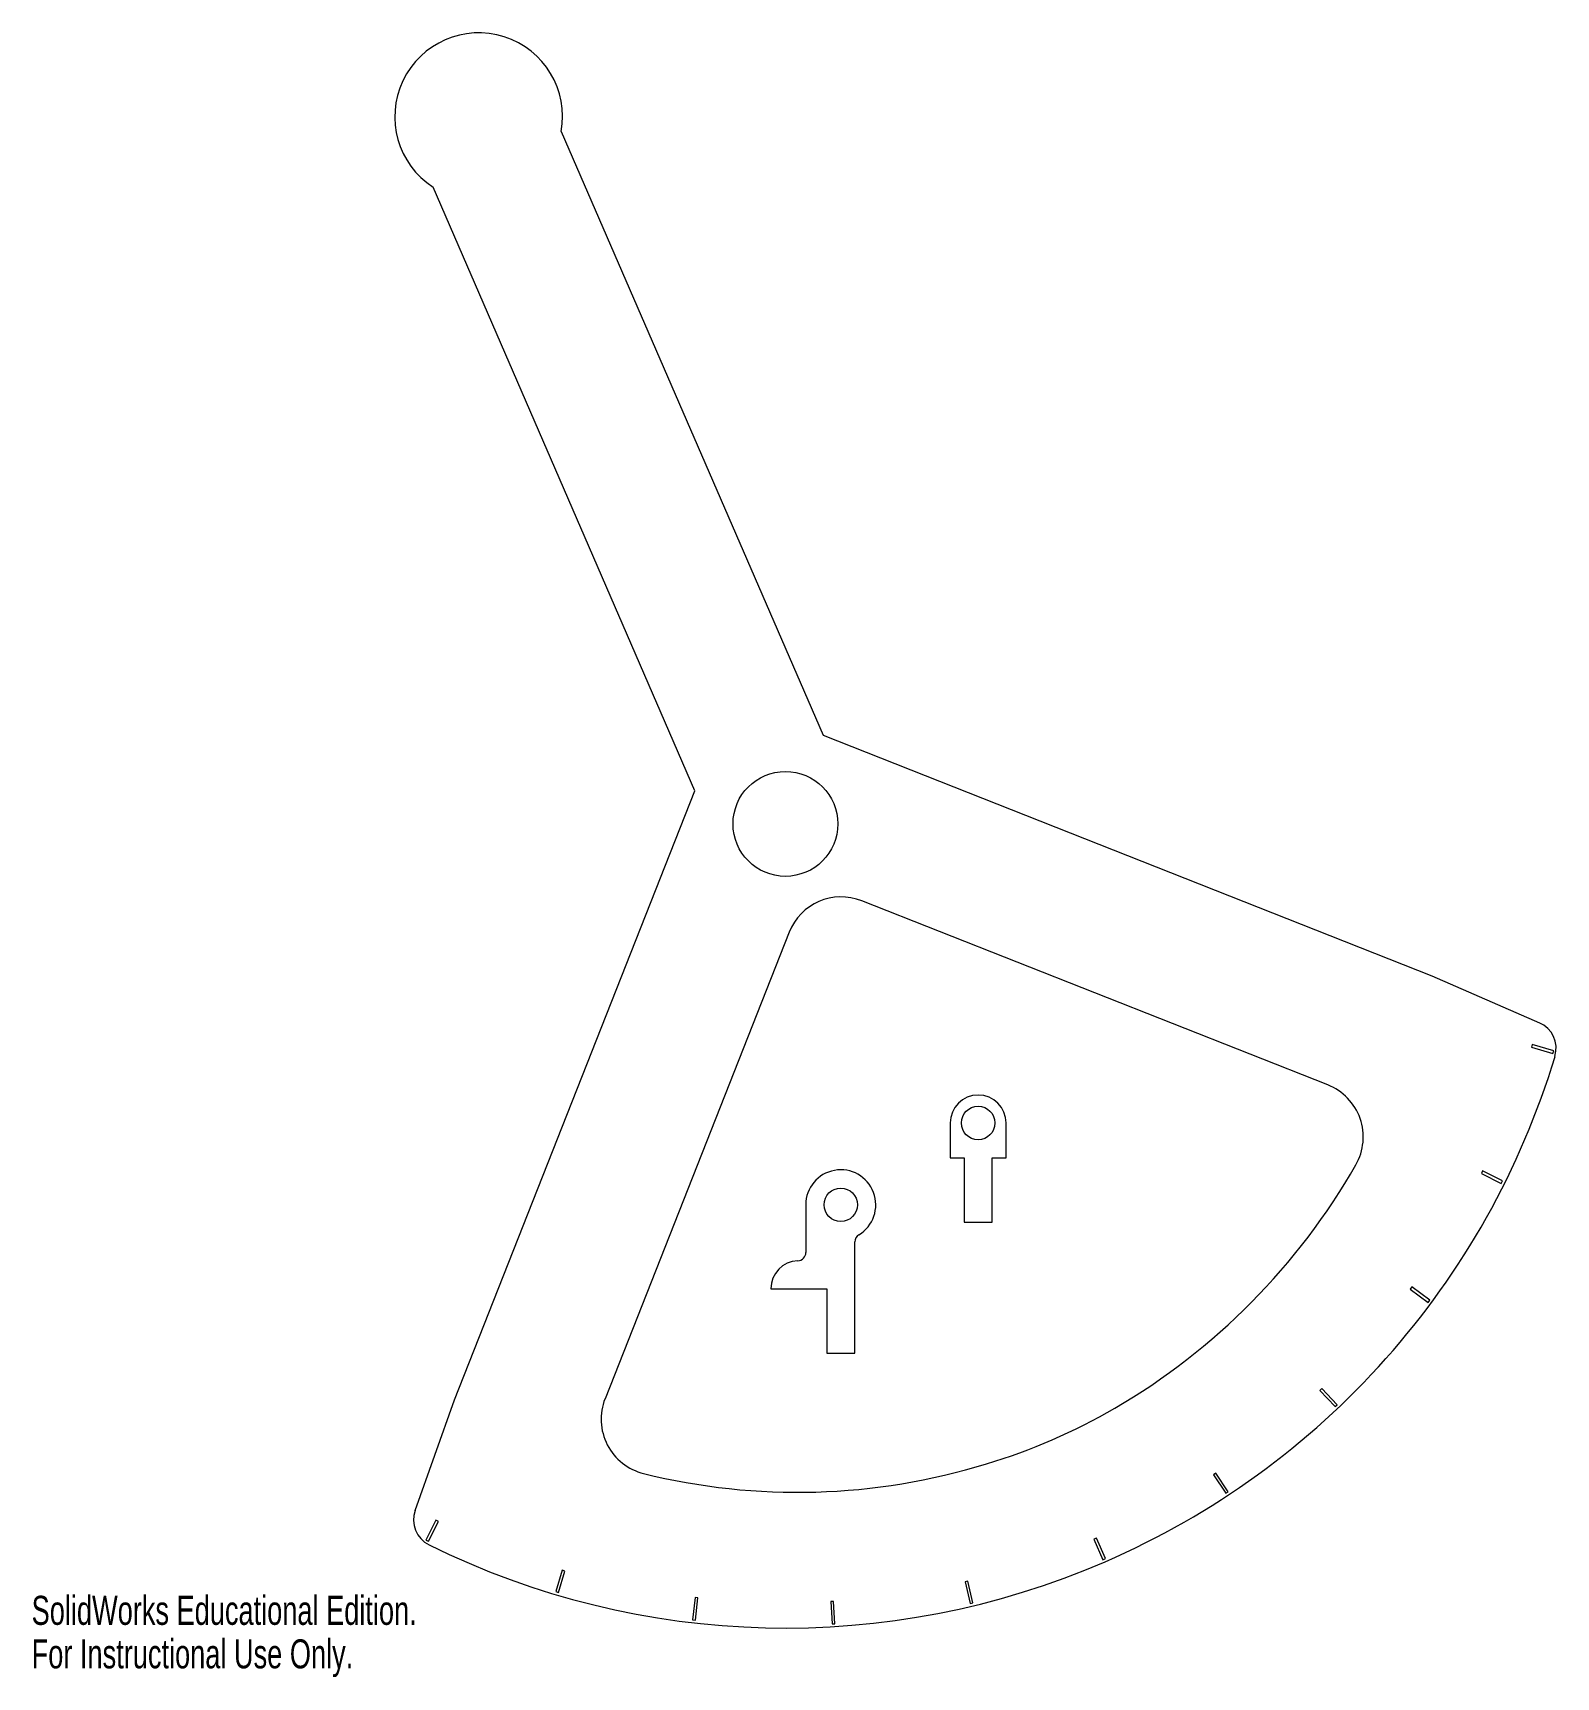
# Model space of a CAD drawing. Header units: millimetres. Extents: x 0 to 138, y 0 to 149.
import ezdxf

# ---------------------------------------------------------------- set-up
doc = ezdxf.new("R2010")
doc.units = ezdxf.units.MM
doc.styles.add('SLDTEXTSTYLE0', font='TXT', dxfattribs={"width": 0.7})

msp = doc.modelspace()

# ---------------------------------------------------------------- linework, layer by layer
at = {"color": 7, "linetype": 'Continuous', "lineweight": 15}
for p, q in [((48.11, 140.33), (71.89, 85.5)), ((60.24, 80.45), (36.46, 135.28)), ((71.89, 85.5), (127.19, 63.66)), ((38.4, 25.15), (60.24, 80.45)), ((117.74, 53.75), (75.41, 70.47)), ((68.82, 67.61), (52.09, 25.25)), ((127.19, 63.66), (136.96, 59.4)), ((136.31, 57.41), (136.24, 57.17)), ((136.24, 57.17), (138.18, 56.59)), ((138.26, 56.84), (136.31, 57.41)), ((138.18, 56.59), (138.26, 56.84)), ((83.44, 50.29), (83.44, 47.12)), ((88.52, 47.12), (88.52, 50.29)), ((83.44, 47.12), (84.71, 47.12)), ((84.71, 47.12), (84.71, 41.28)), ((87.25, 47.12), (88.52, 47.12)), ((87.25, 41.28), (87.25, 47.12)), ((131.8, 45.94), (131.69, 45.71)), ((131.69, 45.71), (133.5, 44.8)), ((133.62, 45.03), (131.8, 45.94)), ((133.5, 44.8), (133.62, 45.03)), ((70.33, 42.86), (70.33, 38.54)), ((84.71, 41.28), (87.25, 41.28)), ((74.77, 29.4), (74.77, 39.49)), ((67.15, 35.24), (72.23, 35.24)), ((72.23, 35.24), (72.23, 29.4)), ((125.36, 35.42), (125.21, 35.21)), ((125.21, 35.21), (126.85, 34)), ((127, 34.21), (125.36, 35.42)), ((126.85, 34), (127, 34.21)), ((72.23, 29.4), (74.77, 29.4)), ((117.2, 26.18), (117.02, 26)), ((117.02, 26), (118.42, 24.53)), ((118.6, 24.7), (117.2, 26.18)), ((34.84, 15.11), (38.4, 25.15)), ((118.42, 24.53), (118.6, 24.7)), ((107.56, 18.49), (107.35, 18.35)), ((107.35, 18.35), (108.47, 16.66)), ((108.68, 16.8), (107.56, 18.49)), ((108.47, 16.66), (108.68, 16.8)), ((36.73, 14.23), (35.82, 12.41)), ((36.05, 12.3), (36.96, 14.11)), ((36.96, 14.11), (36.73, 14.23)), ((35.82, 12.41), (36.05, 12.3)), ((96.73, 12.6), (96.49, 12.5)), ((96.49, 12.5), (97.3, 10.63)), ((97.54, 10.74), (96.73, 12.6)), ((97.3, 10.63), (97.54, 10.74)), ((48.19, 9.68), (47.61, 7.73)), ((47.85, 7.66), (48.43, 9.6)), ((48.43, 9.6), (48.19, 9.68)), ((47.61, 7.73), (47.85, 7.66)), ((85.04, 8.68), (84.79, 8.62)), ((84.79, 8.62), (85.26, 6.64)), ((85.51, 6.7), (85.04, 8.68)), ((60.26, 7.19), (60.03, 5.17)), ((60.52, 7.16), (60.26, 7.19)), ((60.29, 5.14), (60.52, 7.16)), ((72.84, 6.84), (72.59, 6.83)), ((72.59, 6.83), (72.71, 4.8)), ((72.97, 4.82), (72.84, 6.84)), ((85.26, 6.64), (85.51, 6.7)), ((60.03, 5.17), (60.29, 5.14)), ((72.71, 4.8), (72.97, 4.82))]:
    msp.add_line(p, q, dxfattribs=at)
for centre, radius in [((68.47, 77.45), 4.76), ((85.98, 50.29), 1.52), ((73.5, 42.86), 1.52)]:
    msp.add_circle(centre, radius, dxfattribs=at)
for centre, radius, start, end in [((40.61, 141.67), 7.62, 349.8887, 237.0033), ((73.54, 65.74), 5.08, 68.446, 158.446), ((135.94, 57.07), 2.54, 343.1977, 66.446), ((68.47, 77.45), 73.03, 243.6943, 343.1977), ((85.98, 50.29), 2.54, 0, 180), ((115.88, 49.02), 5.08, 330.2236, 68.446), ((67.93, 76.46), 60.33, 300.3369, 330.2236), ((73.5, 42.86), 3.18, 301.073, 180), ((75.53, 39.49), 0.762, 121.073, 180), ((69.69, 35.24), 2.54, 92.2042, 180), ((69.57, 38.54), 0.762, 272.2042, 0), ((56.81, 23.39), 5.08, 158.446, 256.0649), ((70.68, 72.33), 55.38, 286.8615, 300.0304), ((69.58, 74.87), 58.12, 256.0649, 287.1736), ((37.23, 14.26), 2.54, 160.446, 243.6943)]:
    msp.add_arc(centre, radius, start, end, dxfattribs=at)

# ---------------------------------------------------------------- texts
at = {"color": 7, "linetype": 'Continuous', "char_height": 2.6365, "attachment_point": 1, "style": 'SLDTEXTSTYLE0'}
for s, insert in [('SolidWorks Educational Edition.', (0, 7.35)), ('For Instructional Use Only.', (0, 3.4))]:
    msp.add_mtext(s, dxfattribs=dict(at, insert=insert))

doc.saveas('drawing.dxf')
